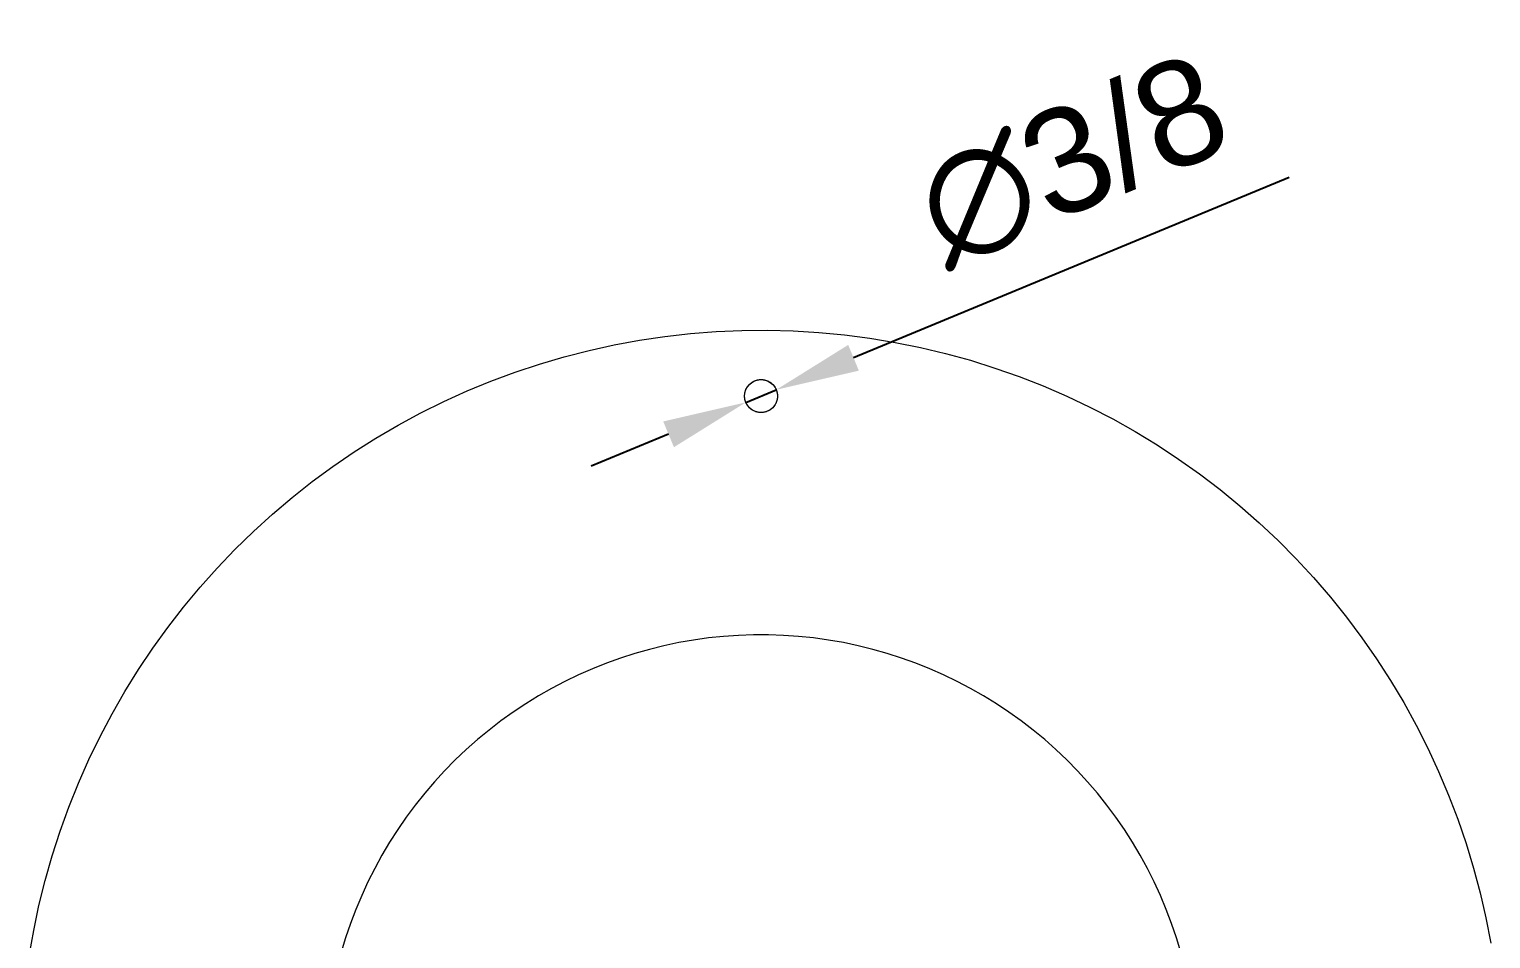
# Model space of a CAD drawing. Header units: inches. Extents: x 2 to 134, y 11 to 101.
# Drawn here: x 77.18 to 94.66, y 34.23 to 45.1 of the extents above; entities that cross this region are included whole.
import ezdxf

# ---------------------------------------------------------------- set-up
doc = ezdxf.new("R2010")
doc.units = ezdxf.units.IN
doc.layers.add('ZANO_R', color=7, linetype='Continuous', lineweight=0)
doc.layers.add('ZANO_W', color=1, linetype='Continuous', lineweight=0)
doc.styles.get("Standard").update_dxf_attribs({"font": 'arial.ttf'})
doc.dimstyles.new('amerykanie', dxfattribs={"dimtxt": 50, "dimasz": 50, "dimexe": 0.5, "dimexo": 0.5, "dimgap": 1, "dimtad": 1, "dimdec": 0, "dimzin": 0, "dimlunit": 5, "dimtxsty": 'Standard', "dimcen": 0.09, "dimclrd": 1, "dimclre": 1, "dimclrt": 1, "dimazin": 0, "dimtfac": 1, "dimtdec": 0, "dimtmove": 0, "dimatfit": 3, "dimfxl": 1, "dimtzin": 0, "dimarcsym": 1})

# ---------------------------------------------------------------- blocks, each defined once
blk = doc.blocks.new('*D358')
at = {"layer": 'ZANO_W', "color": 1, "lineweight": -2}
for p, q in [((92.247, 43.328), (87.037, 41.172)), ((85.749, 40.639), (86.113, 40.79)), ((84.825, 40.257), (83.901, 39.875))]:
    blk.add_line(p, q, dxfattribs=at)
at = {"layer": 'ZANO_W', "color": 1}
for points in [[(86.973, 41.326), (87.1, 41.018), (86.113, 40.79)], [(84.889, 40.103), (84.761, 40.411), (85.749, 40.639)]]:
    blk.add_solid(points, dxfattribs=at)
at = {"layer": 'ZANO_W', "color": 1, "insert": (89.655, 43.525), "char_height": 1.25, "attachment_point": 5, "rotation": 22.4781}
blk.add_mtext('∅3/8', dxfattribs=at)

msp = doc.modelspace()

# ---------------------------------------------------------------- linework, layer by layer
at = {"layer": 'ZANO_R'}
for p, q in [((84.47669, 41.38222), (84.78084, 41.42742)), ((84.78084, 41.42742), (85.08637, 41.46203)), ((85.08637, 41.46203), (85.39292, 41.48603)), ((85.39292, 41.48603), (85.70012, 41.49936)), ((85.70012, 41.49936), (86.0076, 41.50203)), ((86.0076, 41.50203), (86.31498, 41.49403)), ((86.31498, 41.49403), (86.6219, 41.47536)), ((86.6219, 41.47536), (86.92799, 41.44605)), ((86.92799, 41.44605), (87.23287, 41.40614)), ((83.57622, 41.18373), (83.87402, 41.2603)), ((83.87402, 41.2603), (84.1743, 41.32649)), ((84.1743, 41.32649), (84.47669, 41.38222)), ((87.23287, 41.40614), (87.53619, 41.35566)), ((87.53619, 41.35566), (87.83757, 41.2947)), ((87.83757, 41.2947), (88.13666, 41.2233)), ((82.98948, 40.99982), (83.28125, 41.09686)), ((83.28125, 41.09686), (83.57622, 41.18373)), ((88.13666, 41.2233), (88.43308, 41.14157)), ((88.43308, 41.14157), (88.7265, 41.04961)), ((82.70126, 40.8927), (82.98948, 40.99982)), ((85.84443, 40.89162), (85.85065, 40.89453)), ((85.85065, 40.89453), (85.85698, 40.89721)), ((85.85698, 40.89721), (85.86339, 40.89968)), ((85.86339, 40.89968), (85.86989, 40.90191)), ((85.86989, 40.90191), (85.87646, 40.90392)), ((85.87646, 40.90392), (85.8831, 40.9057)), ((85.8831, 40.9057), (85.88979, 40.90725)), ((85.88979, 40.90725), (85.89654, 40.90856)), ((85.89654, 40.90856), (85.90332, 40.90963)), ((85.90332, 40.90963), (85.91014, 40.91047)), ((85.91014, 40.91047), (85.91699, 40.91107)), ((85.91699, 40.91107), (85.92385, 40.91143)), ((85.92385, 40.91143), (85.93072, 40.91155)), ((85.93072, 40.91155), (85.93752, 40.91143)), ((85.93752, 40.91143), (85.9443, 40.91108)), ((85.9443, 40.91108), (85.95107, 40.91049)), ((85.95107, 40.91049), (85.95782, 40.90967)), ((85.95782, 40.90967), (85.96453, 40.90862)), ((85.96453, 40.90862), (85.97121, 40.90734)), ((85.97121, 40.90734), (85.97783, 40.90583)), ((85.97783, 40.90583), (85.9844, 40.90409)), ((85.9844, 40.90409), (85.9909, 40.90212)), ((85.9909, 40.90212), (85.99734, 40.89993)), ((85.99734, 40.89993), (86.00369, 40.89752)), ((86.00369, 40.89752), (86.00996, 40.8949)), ((86.00996, 40.8949), (86.01613, 40.89205)), ((88.7265, 41.04961), (89.01654, 40.94751)), ((89.01654, 40.94751), (89.30286, 40.83541)), ((82.13682, 40.6488), (82.41692, 40.77565)), ((82.41692, 40.77565), (82.70126, 40.8927)), ((85.73387, 40.7147), (85.73399, 40.72157)), ((85.73399, 40.72157), (85.73435, 40.72843)), ((85.73435, 40.72843), (85.73495, 40.73527)), ((85.73495, 40.73527), (85.73579, 40.74209)), ((85.73579, 40.74209), (85.73686, 40.74888)), ((85.73686, 40.74888), (85.73817, 40.75562)), ((85.73817, 40.75562), (85.73972, 40.76232)), ((85.73972, 40.76232), (85.7415, 40.76896)), ((85.7415, 40.76896), (85.74351, 40.77553)), ((85.74351, 40.77553), (85.74574, 40.78202)), ((85.74574, 40.78202), (85.74821, 40.78844)), ((85.74821, 40.78844), (85.75089, 40.79476)), ((85.75089, 40.79476), (85.75379, 40.80099)), ((85.75379, 40.80099), (85.75691, 40.80711)), ((85.75691, 40.80711), (85.76024, 40.81312)), ((85.76024, 40.81312), (85.76378, 40.81901)), ((85.76378, 40.81901), (85.76753, 40.82477)), ((85.76753, 40.82477), (85.77147, 40.8304)), ((85.77147, 40.8304), (85.7756, 40.83589)), ((85.7756, 40.83589), (85.77993, 40.84123)), ((85.77993, 40.84123), (85.78443, 40.84642)), ((85.78443, 40.84642), (85.78912, 40.85144)), ((85.78912, 40.85144), (85.79398, 40.8563)), ((85.79398, 40.8563), (85.799, 40.86098)), ((85.799, 40.86098), (85.80419, 40.86549)), ((85.80419, 40.86549), (85.80953, 40.86982)), ((85.80953, 40.86982), (85.81502, 40.87395)), ((85.81502, 40.87395), (85.82064, 40.87789)), ((85.82064, 40.87789), (85.82641, 40.88164)), ((85.82641, 40.88164), (85.8323, 40.88517)), ((85.8323, 40.88517), (85.83831, 40.88851)), ((85.83831, 40.88851), (85.84443, 40.89162)), ((86.01613, 40.89205), (86.0222, 40.889)), ((86.0222, 40.889), (86.02816, 40.88574)), ((86.02816, 40.88574), (86.03401, 40.88227)), ((86.03401, 40.88227), (86.03973, 40.87861)), ((86.03973, 40.87861), (86.04532, 40.87475)), ((86.04532, 40.87475), (86.05078, 40.8707)), ((86.05078, 40.8707), (86.05609, 40.86646)), ((86.05609, 40.86646), (86.06126, 40.86204)), ((86.06126, 40.86204), (86.06626, 40.85745)), ((86.06626, 40.85745), (86.07111, 40.85268)), ((86.07111, 40.85268), (86.07579, 40.84776)), ((86.07579, 40.84776), (86.0803, 40.84267)), ((86.0803, 40.84267), (86.08462, 40.83743)), ((86.08462, 40.83743), (86.08877, 40.83205)), ((86.08877, 40.83205), (86.09273, 40.82652)), ((86.09273, 40.82652), (86.09649, 40.82086)), ((86.09649, 40.82086), (86.10005, 40.81508)), ((86.10005, 40.81508), (86.10342, 40.80917)), ((86.10342, 40.80917), (86.10658, 40.80316)), ((86.10658, 40.80316), (86.10952, 40.79703)), ((86.10952, 40.79703), (86.11226, 40.79081)), ((86.11226, 40.79081), (86.11478, 40.7845)), ((86.11478, 40.7845), (86.11708, 40.77811)), ((86.11708, 40.77811), (86.11916, 40.77164)), ((86.11916, 40.77164), (86.12101, 40.7651)), ((86.12101, 40.7651), (86.12264, 40.7585)), ((86.12264, 40.7585), (86.12403, 40.75185)), ((86.12403, 40.75185), (86.1252, 40.74516)), ((86.1252, 40.74516), (86.12614, 40.73842)), ((86.12614, 40.73842), (86.12684, 40.73167)), ((86.12684, 40.73167), (86.12731, 40.72489)), ((86.12731, 40.72489), (86.12754, 40.71809)), ((86.12754, 40.71809), (86.12754, 40.7113)), ((89.30286, 40.83541), (89.58512, 40.71344)), ((81.86129, 40.5123), (82.13682, 40.6488)), ((85.73399, 40.70783), (85.73387, 40.7147)), ((85.73435, 40.70097), (85.73399, 40.70783)), ((85.73495, 40.69412), (85.73435, 40.70097)), ((85.73579, 40.6873), (85.73495, 40.69412)), ((85.73686, 40.68051), (85.73579, 40.6873)), ((85.73817, 40.67377), (85.73686, 40.68051)), ((85.73972, 40.66707), (85.73817, 40.67377)), ((85.7415, 40.66044), (85.73972, 40.66707)), ((85.74351, 40.65387), (85.7415, 40.66044)), ((85.74574, 40.64737), (85.74351, 40.65387)), ((85.74821, 40.64096), (85.74574, 40.64737)), ((85.75089, 40.63463), (85.74821, 40.64096)), ((85.75379, 40.6284), (85.75089, 40.63463)), ((85.75691, 40.62228), (85.75379, 40.6284)), ((85.76024, 40.61627), (85.75691, 40.62228)), ((85.76378, 40.61038), (85.76024, 40.61627)), ((85.76753, 40.60462), (85.76378, 40.61038)), ((85.77147, 40.59899), (85.76753, 40.60462)), ((85.7756, 40.5935), (85.77147, 40.59899)), ((85.77993, 40.58816), (85.7756, 40.5935)), ((85.78443, 40.58298), (85.77993, 40.58816)), ((85.78912, 40.57795), (85.78443, 40.58298)), ((85.79398, 40.5731), (85.78912, 40.57795)), ((85.799, 40.56841), (85.79398, 40.5731)), ((85.80419, 40.5639), (85.799, 40.56841)), ((85.80953, 40.55958), (85.80419, 40.5639)), ((85.81502, 40.55544), (85.80953, 40.55958)), ((85.82064, 40.5515), (85.81502, 40.55544)), ((85.82641, 40.54776), (85.82064, 40.5515)), ((85.8323, 40.54422), (85.82641, 40.54776)), ((85.83831, 40.54089), (85.8323, 40.54422)), ((86.02816, 40.54366), (86.0222, 40.54039)), ((86.03401, 40.54712), (86.02816, 40.54366)), ((86.03973, 40.55079), (86.03401, 40.54712)), ((86.04532, 40.55465), (86.03973, 40.55079)), ((86.05078, 40.5587), (86.04532, 40.55465)), ((86.05609, 40.56293), (86.05078, 40.5587)), ((86.06126, 40.56735), (86.05609, 40.56293)), ((86.06626, 40.57195), (86.06126, 40.56735)), ((86.07111, 40.57671), (86.06626, 40.57195)), ((86.07579, 40.58164), (86.07111, 40.57671)), ((86.0803, 40.58672), (86.07579, 40.58164)), ((86.08462, 40.59196), (86.0803, 40.58672)), ((86.08877, 40.59735), (86.08462, 40.59196)), ((86.09273, 40.60287), (86.08877, 40.59735)), ((86.09649, 40.60853), (86.09273, 40.60287)), ((86.10005, 40.61432), (86.09649, 40.60853)), ((86.10342, 40.62022), (86.10005, 40.61432)), ((86.10658, 40.62624), (86.10342, 40.62022)), ((86.10952, 40.63236), (86.10658, 40.62624)), ((86.11226, 40.63858), (86.10952, 40.63236)), ((86.11478, 40.64489), (86.11226, 40.63858)), ((86.11708, 40.65129), (86.11478, 40.64489)), ((86.11916, 40.65776), (86.11708, 40.65129)), ((86.12101, 40.6643), (86.11916, 40.65776)), ((86.12264, 40.67089), (86.12101, 40.6643)), ((86.12403, 40.67754), (86.12264, 40.67089)), ((86.1252, 40.68424), (86.12403, 40.67754)), ((86.12614, 40.69097), (86.1252, 40.68424)), ((86.12684, 40.69773), (86.12614, 40.69097)), ((86.12731, 40.70451), (86.12684, 40.69773)), ((86.12754, 40.7113), (86.12731, 40.70451)), ((89.58512, 40.71344), (89.86298, 40.58174)), ((89.86298, 40.58174), (90.1361, 40.44049)), ((81.59066, 40.36632), (81.86129, 40.5123)), ((85.84443, 40.53777), (85.83831, 40.54089)), ((85.85065, 40.53487), (85.84443, 40.53777)), ((85.85698, 40.53218), (85.85065, 40.53487)), ((85.86339, 40.52972), (85.85698, 40.53218)), ((85.86989, 40.52748), (85.86339, 40.52972)), ((85.87646, 40.52547), (85.86989, 40.52748)), ((85.8831, 40.52369), (85.87646, 40.52547)), ((85.88979, 40.52215), (85.8831, 40.52369)), ((85.89654, 40.52084), (85.88979, 40.52215)), ((85.90332, 40.51976), (85.89654, 40.52084)), ((85.91014, 40.51893), (85.90332, 40.51976)), ((85.91699, 40.51833), (85.91014, 40.51893)), ((85.92385, 40.51797), (85.91699, 40.51833)), ((85.93072, 40.51785), (85.92385, 40.51797)), ((85.93752, 40.51796), (85.93072, 40.51785)), ((85.9443, 40.51832), (85.93752, 40.51796)), ((85.95107, 40.5189), (85.9443, 40.51832)), ((85.95782, 40.51972), (85.95107, 40.5189)), ((85.96453, 40.52077), (85.95782, 40.51972)), ((85.9712, 40.52205), (85.96453, 40.52077)), ((85.97783, 40.52357), (85.9712, 40.52205)), ((85.9844, 40.52531), (85.97783, 40.52357)), ((85.9909, 40.52727), (85.9844, 40.52531)), ((85.99734, 40.52946), (85.9909, 40.52727)), ((86.00369, 40.53187), (85.99734, 40.52946)), ((86.00996, 40.5345), (86.00369, 40.53187)), ((86.01613, 40.53734), (86.00996, 40.5345)), ((86.0222, 40.54039), (86.01613, 40.53734)), ((90.1361, 40.44049), (90.40416, 40.28983)), ((81.06541, 40.04664), (81.32526, 40.21104)), ((81.32526, 40.21104), (81.59066, 40.36632)), ((90.40416, 40.28983), (90.66682, 40.12997)), ((80.81143, 39.87332), (81.06541, 40.04664)), ((90.66682, 40.12997), (90.92378, 39.96108)), ((80.56361, 39.69129), (80.81143, 39.87332)), ((90.92378, 39.96108), (91.17472, 39.78338)), ((80.32226, 39.50077), (80.56361, 39.69129)), ((91.17472, 39.78338), (91.41934, 39.59708)), ((80.08766, 39.30199), (80.32226, 39.50077)), ((91.41934, 39.59708), (91.65735, 39.4024)), ((91.65735, 39.4024), (91.88845, 39.19957)), ((79.86011, 39.09518), (80.08766, 39.30199)), ((91.88845, 39.19957), (92.11238, 38.98885)), ((79.63987, 38.88061), (79.86011, 39.09518)), ((92.11238, 38.98885), (92.32886, 38.77048)), ((79.42721, 38.65851), (79.63987, 38.88061)), ((79.22239, 38.42918), (79.42721, 38.65851)), ((92.32886, 38.77048), (92.53764, 38.54473)), ((92.53764, 38.54473), (92.73845, 38.31187)), ((79.02565, 38.19287), (79.22239, 38.42918)), ((92.73845, 38.31187), (92.93105, 38.07219)), ((78.83723, 37.94987), (79.02565, 38.19287)), ((78.65736, 37.70048), (78.83723, 37.94987)), ((92.93105, 38.07219), (93.11523, 37.82596)), ((84.94613, 37.76708), (84.76989, 37.73005)), ((85.12354, 37.79801), (84.94613, 37.76708)), ((85.30191, 37.8228), (85.12354, 37.79801)), ((85.48103, 37.84142), (85.30191, 37.8228)), ((85.66069, 37.85385), (85.48103, 37.84142)), ((85.84067, 37.86006), (85.66069, 37.85385)), ((86.02076, 37.86006), (85.84067, 37.86006)), ((86.20074, 37.85385), (86.02076, 37.86006)), ((86.3804, 37.84142), (86.20074, 37.85385)), ((86.55952, 37.8228), (86.3804, 37.84142)), ((86.7379, 37.79801), (86.55952, 37.8228)), ((86.91531, 37.76708), (86.7379, 37.79801)), ((87.09155, 37.73005), (86.91531, 37.76708)), ((93.11523, 37.82596), (93.29074, 37.57348)), ((78.48625, 37.445), (78.65736, 37.70048)), ((84.2503, 37.58278), (84.08084, 37.52184)), ((84.42177, 37.63784), (84.2503, 37.58278)), ((84.59503, 37.68695), (84.42177, 37.63784)), ((84.76989, 37.73005), (84.59503, 37.68695)), ((87.2664, 37.68695), (87.09155, 37.73005)), ((87.43967, 37.63784), (87.2664, 37.68695)), ((87.61113, 37.58278), (87.43967, 37.63784)), ((87.78059, 37.52184), (87.61113, 37.58278)), ((93.29074, 37.57348), (93.45739, 37.31507)), ((78.32411, 37.18374), (78.48625, 37.445)), ((83.91358, 37.45508), (83.74873, 37.38259)), ((84.08084, 37.52184), (83.91358, 37.45508)), ((87.94785, 37.45508), (87.78059, 37.52184)), ((88.11271, 37.38259), (87.94785, 37.45508)), ((83.58648, 37.30445), (83.42702, 37.22076)), ((83.74873, 37.38259), (83.58648, 37.30445)), ((88.27496, 37.30445), (88.11271, 37.38259)), ((88.43442, 37.22076), (88.27496, 37.30445)), ((93.45739, 37.31507), (93.61497, 37.05103)), ((78.17114, 36.917), (78.32411, 37.18374)), ((83.27054, 37.13162), (83.11723, 37.03712)), ((83.42702, 37.22076), (83.27054, 37.13162)), ((88.5909, 37.13162), (88.43442, 37.22076)), ((88.7442, 37.03712), (88.5909, 37.13162)), ((93.61497, 37.05103), (93.76329, 36.78168)), ((78.02752, 36.64512), (78.17114, 36.917)), ((82.96728, 36.9374), (82.82086, 36.83255)), ((83.11723, 37.03712), (82.96728, 36.9374)), ((88.89415, 36.9374), (88.7442, 37.03712)), ((89.04058, 36.83255), (88.89415, 36.9374)), ((82.67814, 36.72272), (82.5393, 36.60802)), ((82.82086, 36.83255), (82.67814, 36.72272)), ((89.18329, 36.72272), (89.04058, 36.83255)), ((89.32213, 36.60802), (89.18329, 36.72272)), ((93.76329, 36.78168), (93.90217, 36.50734)), ((77.89342, 36.36841), (78.02752, 36.64512)), ((82.5393, 36.60802), (82.40451, 36.4886)), ((89.45693, 36.4886), (89.32213, 36.60802)), ((77.769, 36.08722), (77.89342, 36.36841)), ((82.27391, 36.3646), (82.14767, 36.23616)), ((82.40451, 36.4886), (82.27391, 36.3646)), ((89.58752, 36.3646), (89.45693, 36.4886)), ((89.71376, 36.23616), (89.58752, 36.3646)), ((93.90217, 36.50734), (94.03145, 36.22835)), ((82.14767, 36.23616), (82.02594, 36.10344)), ((89.83549, 36.10344), (89.71376, 36.23616)), ((94.03145, 36.22835), (94.15097, 35.94504)), ((77.65442, 35.80188), (77.769, 36.08722)), ((82.02594, 36.10344), (81.90887, 35.96661)), ((89.95257, 35.96661), (89.83549, 36.10344)), ((81.79659, 35.82581), (81.68923, 35.68122)), ((81.90887, 35.96661), (81.79659, 35.82581)), ((90.06485, 35.82581), (89.95257, 35.96661)), ((90.17221, 35.68122), (90.06485, 35.82581)), ((94.15097, 35.94504), (94.26058, 35.65776)), ((77.54981, 35.51273), (77.65442, 35.80188)), ((81.68923, 35.68122), (81.58693, 35.53301)), ((90.27451, 35.53301), (90.17221, 35.68122)), ((94.26058, 35.65776), (94.36016, 35.36684)), ((77.4553, 35.22013), (77.54981, 35.51273)), ((81.58693, 35.53301), (81.4898, 35.38136)), ((90.37163, 35.38136), (90.27451, 35.53301)), ((81.4898, 35.38136), (81.39797, 35.22644)), ((90.46347, 35.22644), (90.37163, 35.38136)), ((94.36016, 35.36684), (94.44957, 35.07264)), ((77.371, 34.92442), (77.4553, 35.22013)), ((81.39797, 35.22644), (81.31154, 35.06845)), ((90.5499, 35.06845), (90.46347, 35.22644)), ((81.31154, 35.06845), (81.23061, 34.90757)), ((90.63082, 34.90757), (90.5499, 35.06845)), ((94.44957, 35.07264), (94.52873, 34.77552)), ((77.29702, 34.62597), (77.371, 34.92442)), ((81.23061, 34.90757), (81.15529, 34.74399)), ((90.70615, 34.74399), (90.63082, 34.90757)), ((77.23343, 34.32513), (77.29702, 34.62597)), ((81.15529, 34.74399), (81.08565, 34.57791)), ((90.77578, 34.57791), (90.70615, 34.74399)), ((94.52873, 34.77552), (94.59752, 34.47582)), ((81.08565, 34.57791), (81.02179, 34.40952)), ((90.83964, 34.40952), (90.77578, 34.57791)), ((94.59752, 34.47582), (94.65587, 34.17392)), ((77.18033, 34.02226), (77.23343, 34.32513)), ((81.02179, 34.40952), (80.96378, 34.23904)), ((90.89765, 34.23904), (90.83964, 34.40952)), ((80.96378, 34.23904), (80.91169, 34.06665)), ((90.94974, 34.06665), (90.89765, 34.23904))]:
    msp.add_line(p, q, dxfattribs=at)
msp.add_circle((85.93074, 40.7147), 0.19683, dxfattribs=at)

# ---------------------------------------------------------------- dimensions: what is measured, and where the dimension line sits
at = {"layer": 'ZANO_W'}
dim = msp.add_diameter_dim_2p(p1=(85.74886, 40.63944), p2=(86.11262, 40.78995), dimstyle='amerykanie', override={"dimtxt": 1.25, "dimasz": 1, "dimgap": 0.5, "dimdec": 4, "dimaunit": 1, "dimadec": 1, "dimtdec": 4, "dimtmove": 1, "dimfrac": 2}, dxfattribs=at)
dim.commit()
dim.dimension.update_dxf_attribs({"geometry": '*D358', "text_midpoint": (89.65508, 43.52534)})

doc.saveas('drawing.dxf')
